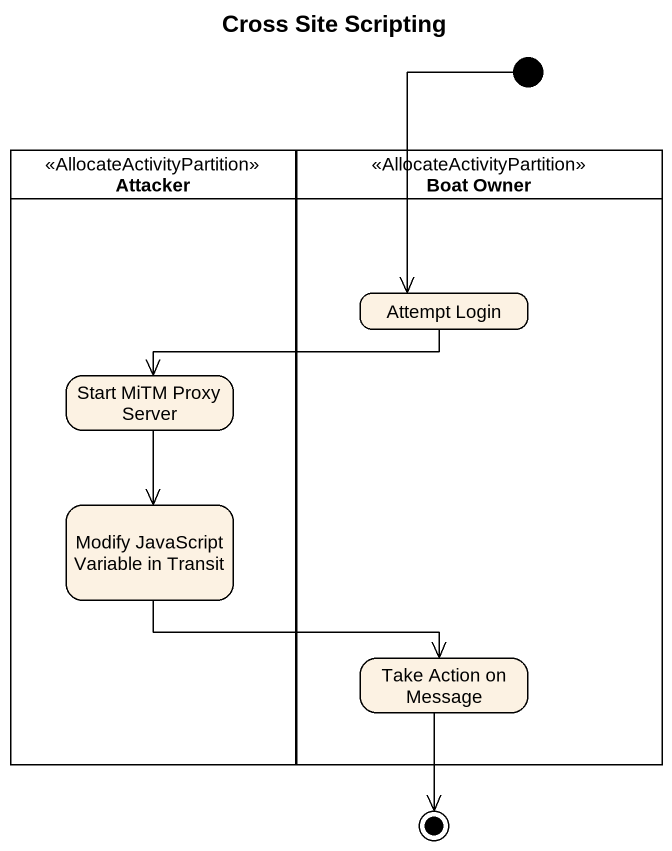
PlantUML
@startuml
title Cross Site Scripting
hide empty description
state initial1 <<start>>
state Attacker <<AllocateActivityPartition>> {
  state "Start MiTM Proxy Server" as Start_MiTM_Proxy_Server
  state "Modify JavaScript Variable in Transit" as Modify_JavaScript_Variable
}
state "Boat Owner" as Boat_Owner <<AllocateActivityPartition>> {
  state "Attempt Login" as Attempt_Login
  state "Take Action on Message" as Take_Action_on_Message
}
state final1 <<end>>
initial1 --> Attempt_Login
Attempt_Login -left-> Start_MiTM_Proxy_Server
Start_MiTM_Proxy_Server --> Modify_JavaScript_Variable
Modify_JavaScript_Variable -right-> Take_Action_on_Message
Take_Action_on_Message --> final1
@enduml
